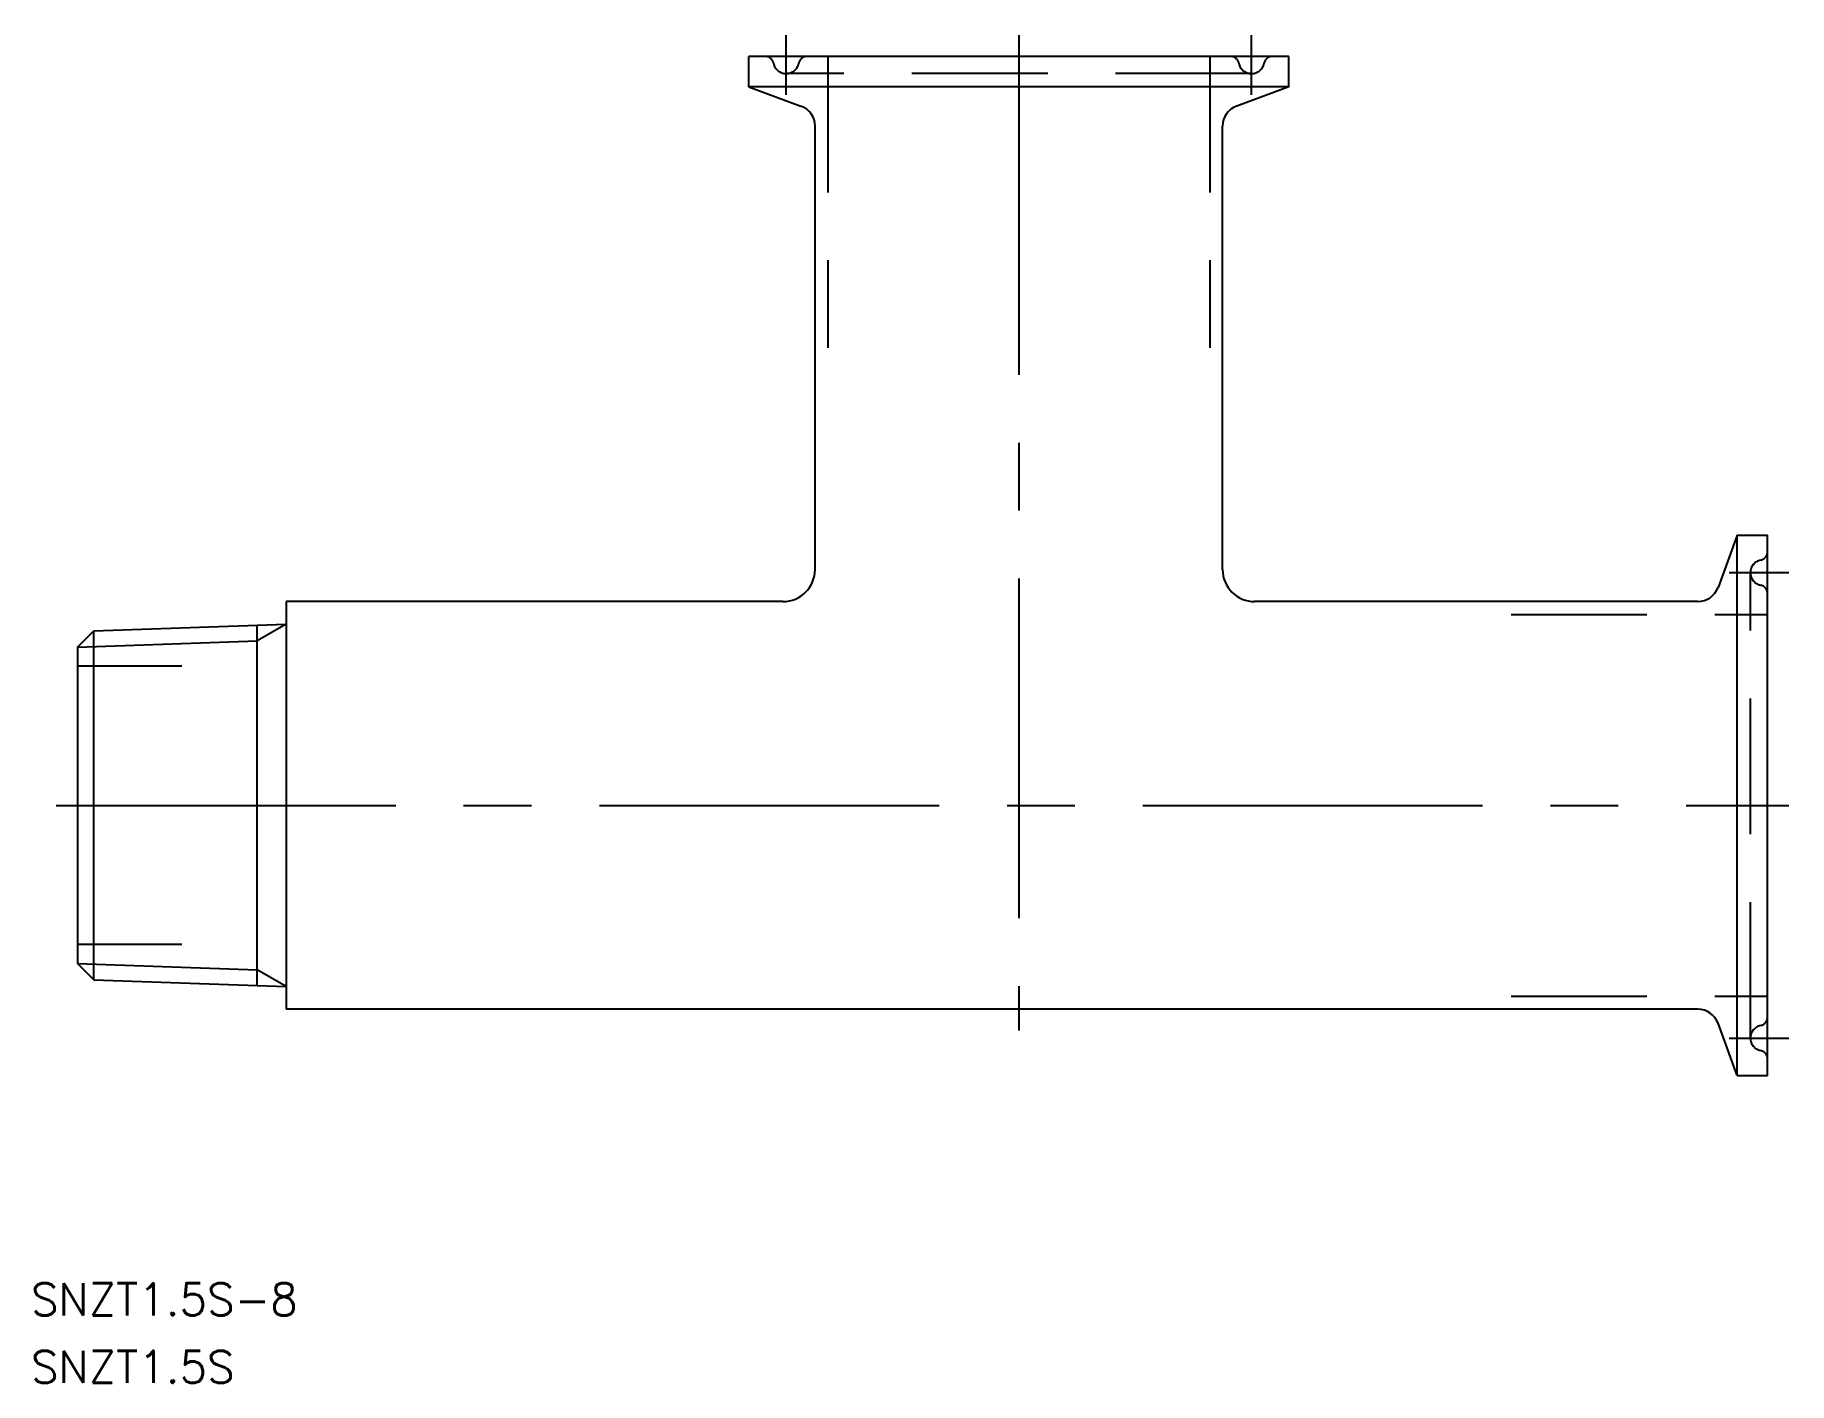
# Model space of a CAD drawing. Extents: x -162 to 2, y -54 to 72.
import ezdxf

# ---------------------------------------------------------------- set-up
doc = ezdxf.new("R2010")
doc.units = 0
doc.linetypes.add('CENTER', pattern=[50.8, 31.75, -6.35, 6.35, -6.35])
doc.linetypes.add('DASHED', pattern=[19.05, 12.7, -6.35])
doc.layers.get('0').update_dxf_attribs({"linetype": 'CONTINUOUS'})
doc.layers.add('CENTER', color=1, linetype='CENTER')
doc.styles.get("Standard").update_dxf_attribs({"font": 'txt.shx', "height": 3, "bigfont": 'bigfont.shx'})

msp = doc.modelspace()

# ---------------------------------------------------------------- linework, layer by layer
at = {"color": 7, "linetype": 'CONTINUOUS'}
for p, q in [((-44.75, 70), (-95.25, 70)), ((-95.25, 67.15), (-95.25, 70)), ((-44.75, 67.15), (-44.75, 70)), ((-44.75, 67.15), (-95.25, 67.15)), ((-95.25, 67.15), (-90.37, 65.37)), ((-44.75, 67.15), (-49.63, 65.37)), ((-89.05, 22.05), (-89.05, 63.49)), ((-50.95, 22.05), (-50.95, 63.49)), ((-2.85, 25.25), (-4.63, 20.37)), ((-2.85, -25.25), (-2.85, 25.25)), ((-2.85, 25.25), (0, 25.25)), ((0, -25.25), (0, 25.25)), ((-92.05, 19.05), (-138.48, 19.05)), ((-138.48, 19.05), (-138.48, -19.05)), ((-6.51, 19.05), (-47.95, 19.05)), ((-156.47, 16.32), (-138.48, 16.94)), ((-141.21, -16.85), (-141.21, 16.85)), ((-158, 14.78), (-156.47, 16.32)), ((-158, 14.78), (-158, -14.78)), ((-156.47, -16.32), (-156.47, 16.32)), ((-158, -14.78), (-156.47, -16.32)), ((-156.47, -16.32), (-138.48, -16.94)), ((-6.51, -19.05), (-138.48, -19.05)), ((-2.85, -25.25), (-4.63, -20.37)), ((-2.85, -25.25), (0, -25.25))]:
    msp.add_line(p, q, dxfattribs=at)
at = {"color": 3, "linetype": 'DASHED'}
for p, q in [((-87.85, 70), (-87.85, 42.77)), ((-52.15, 70), (-52.15, 42.77)), ((-48.25, 68.4), (-91.75, 68.4)), ((-1.6, -21.75), (-1.6, 21.75)), ((-23.98, 17.85), (0, 17.85)), ((-148.24, 13), (-158, 13)), ((-148.24, -13), (-158, -13)), ((-23.98, -17.85), (0, -17.85))]:
    msp.add_line(p, q, dxfattribs=at)
at = {"color": 3, "linetype": 'CONTINUOUS'}
for p, q in [((-138.48, 16.94), (-141.21, 15.37)), ((-158, 14.78), (-141.21, 15.37)), ((-158, -14.78), (-141.21, -15.37)), ((-138.48, -16.94), (-141.21, -15.37))]:
    msp.add_line(p, q, dxfattribs=at)
at = {"color": 3, "linetype": 'DASHED'}
for centre, radius, start, end in [((-93.71, 69.2), 0.8, 11.537, 90), ((-91.75, 69.6), 1.2, 191.537, 348.463), ((-89.79, 69.2), 0.8, 90, 168.463), ((-50.21, 69.2), 0.8, 11.537, 90), ((-48.25, 69.6), 1.2, 191.537, 348.463), ((-46.29, 69.2), 0.8, 90, 168.463), ((-0.8, 23.71), 0.8, 281.537, 0), ((-0.4, 21.75), 1.2, 101.537, 258.463), ((-0.8, 19.79), 0.8, 0, 78.463), ((-0.4, -21.75), 1.2, 101.537, 258.463), ((-0.8, -19.79), 0.8, 281.537, 0), ((-0.8, -23.71), 0.8, 0, 78.463)]:
    msp.add_arc(centre, radius, start, end, dxfattribs=at)
at = {"color": 7, "linetype": 'CONTINUOUS'}
for centre, radius, start, end in [((-91.05, 63.49), 2, 0, 70), ((-48.95, 63.49), 2, 110, 180), ((-92.05, 22.05), 3, 270, 0), ((-47.95, 22.05), 3, 180, 270), ((-6.51, 21.05), 2, 270, 340), ((-6.51, -21.05), 2, 20, 90)]:
    msp.add_arc(centre, radius, start, end, dxfattribs=at)
at = {"layer": 'CENTER', "color": 1, "linetype": 'CENTER'}
for p, q in [((-91.75, 66.4), (-91.75, 72)), ((-70, 72), (-70, -21.05)), ((-48.25, 66.4), (-48.25, 72)), ((-3.6, 21.75), (2, 21.75)), ((-160, 0), (2, 0)), ((-3.6, -21.75), (2, -21.75))]:
    msp.add_line(p, q, dxfattribs=at)

# ---------------------------------------------------------------- texts
at = {"color": 7, "linetype": 'CONTINUOUS'}
for s, p in [('SNZT1.5S-8', (-162.35, -47.68)), ('SNZT1.5S', (-162.35, -53.99))]:
    msp.add_text(s, height=3, dxfattribs=at).set_placement(p)

doc.saveas('drawing.dxf')
